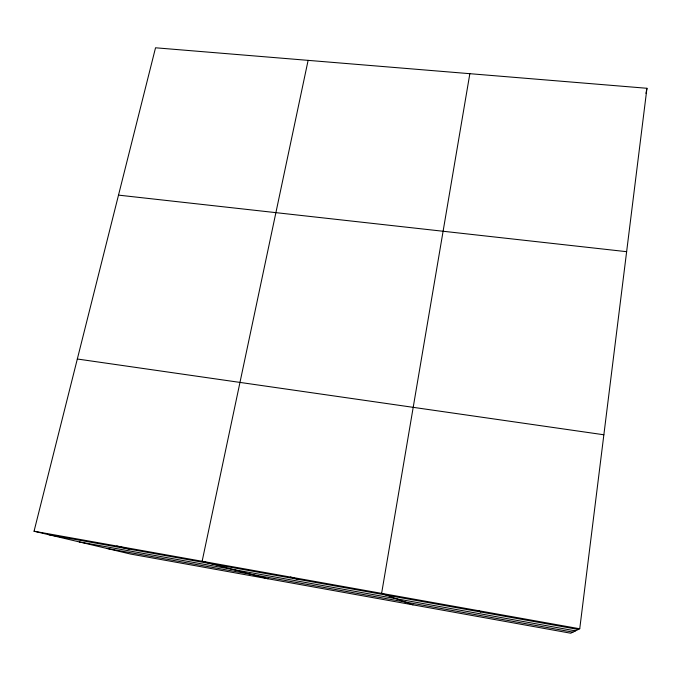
<?xml version="1.0" encoding="UTF-8"?>
<svg xmlns="http://www.w3.org/2000/svg" width="681" height="681" viewBox="0 0 681 681"><rect width="100%" height="100%" fill="white"/><g stroke="black" fill="none" stroke-linecap="round" stroke-linejoin="round"><path stroke-width="1.02" d="M579.735 628.784L646.95 88.283L155.532 47.789L34.05 531.231L130.565 554.053L570.721 633.211L579.735 628.784L34.05 531.231M469.847 73.693L381.615 593.364L412.967 604.839M645.954 93.365L646.95 88.283M308.118 60.362L202.129 561.28L268.05 578.782M118.511 195.124L626.631 251.681M77.328 359.006L603.86 434.776M48.972 534.764L578.322 629.474M79.294 541.931L575.471 630.878M106.832 548.443L572.908 632.138M116.732 546.017L129.39 549.15M290.37 577.054L298.04 579.327M478.913 610.755L480.769 612.023"/></g></svg>
